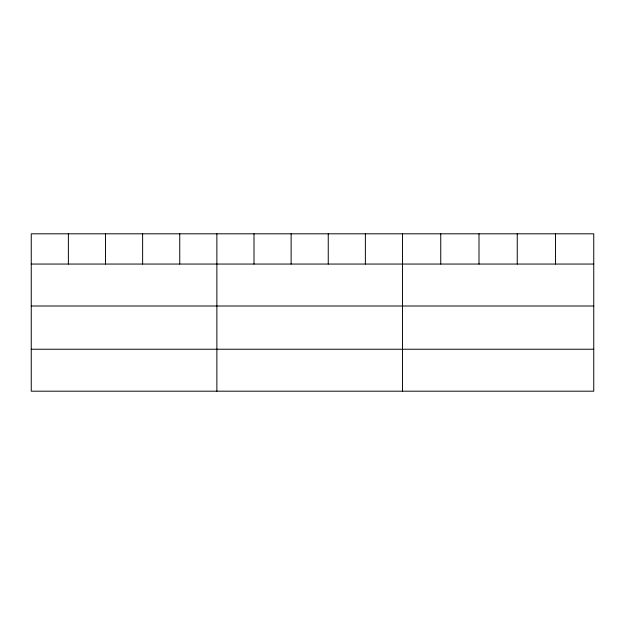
<?xml version="1.0" encoding="UTF-8"?>
<svg xmlns="http://www.w3.org/2000/svg" width="625" height="625" viewBox="0 0 625 625"><rect width="100%" height="100%" fill="white"/><g stroke="black" fill="none" stroke-linecap="round" stroke-linejoin="round"><path stroke-width="0.94" d="M593.75 306.008L593.75 233.812L31.25 233.812L31.25 391.188L593.75 391.188L593.75 306.008L31.25 306.008M31.25 264.055L593.75 264.055M31.25 349.234L593.75 349.234M555.5 233.812L555.5 264.055M517.25 233.812L517.25 264.055M479 233.812L479 264.055M440.75 233.812L440.75 264.055M402.5 233.812L402.5 391.188M365.375 233.812L365.375 264.055M328.25 233.812L328.25 264.055M291.125 233.812L291.125 264.055M254 233.812L254 264.055M216.875 233.812L216.875 391.188M179.75 233.812L179.75 264.055M142.625 233.812L142.625 264.055M105.5 233.812L105.5 264.055M68.375 233.812L68.375 264.055"/></g></svg>
